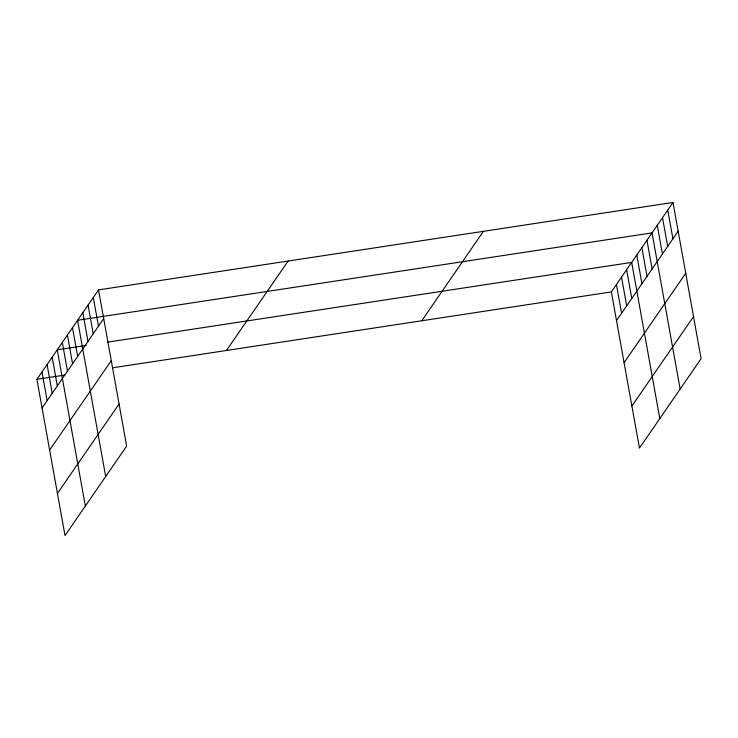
<?xml version="1.0" encoding="UTF-8"?>
<svg xmlns="http://www.w3.org/2000/svg" width="738" height="738" viewBox="0 0 738 738"><rect width="100%" height="100%" fill="white"/><g stroke="black" fill="none" stroke-linecap="round" stroke-linejoin="round"><path stroke-width="1.11" d="M98.541 289.886L126.65 446.084L65.009 535.52L36.9 379.323L98.541 289.886L672.991 202.48L701.1 358.677L639.459 448.114L611.35 291.916L672.991 202.48M42.066 408.022L103.707 318.585M49.63 450.097L111.272 360.661M57.435 493.445L119.076 404.009M226.474 350.476L288.115 261.04M421.785 320.762L483.427 231.326M616.516 320.615L678.157 231.178M624.09 362.69L685.731 273.254M631.885 406.038L693.526 316.602M86.235 345.402L57.241 349.812L85.35 506.01M107.425 342.174L631.691 262.405L659.8 418.603M36.9 379.323L64.778 375.079M112.73 367.782L611.35 291.916M667.752 210.081L672.918 238.78M662.512 217.682L667.678 246.381M657.281 225.284L662.438 253.983M680.141 389.083L652.041 232.885L77.582 320.292L105.691 476.49M646.949 240.265L652.115 268.964M641.866 247.645L647.032 276.344M636.783 255.025L641.94 283.724M626.608 269.776L631.774 298.475M621.525 277.156L626.691 305.855M616.442 284.536L621.599 313.235M93.302 297.488L98.468 326.187M88.062 305.089L93.228 333.788M82.822 312.691L87.988 341.39M72.499 327.672L77.665 356.371M67.416 335.052L72.573 363.751M62.324 342.432L67.49 371.131M52.158 357.192L57.324 385.882M47.075 364.563L52.232 393.262M41.983 371.943L47.149 400.642"/></g></svg>
